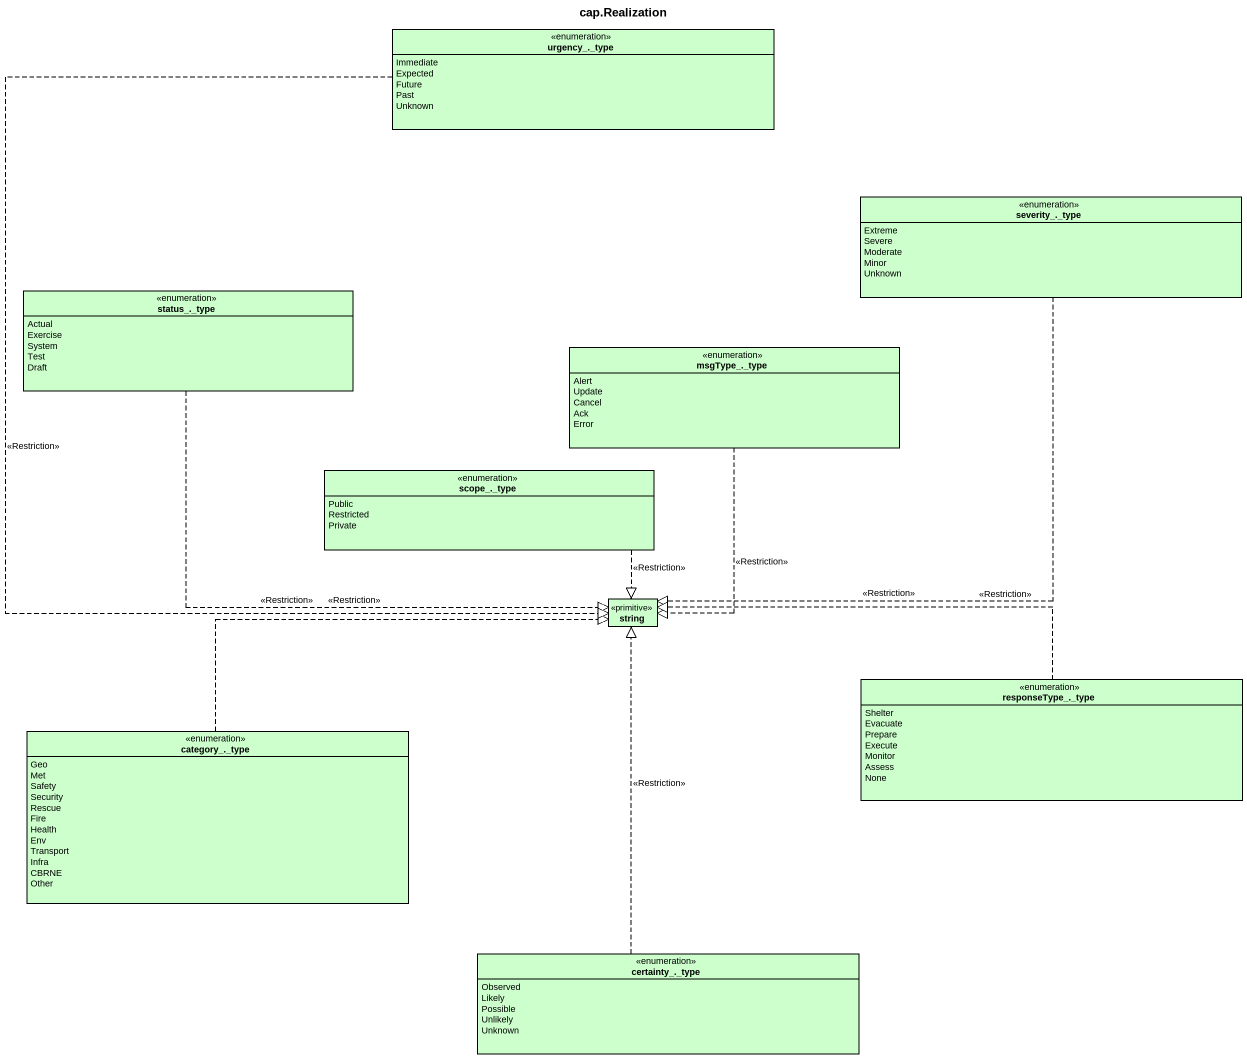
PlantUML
@startuml
title cap.Realization
hide circle
hide empty members
enum "urgency_._type" as urgency_type #CCFFCC {
  Immediate
  Expected
  Future
  Past
  Unknown
}
enum "severity_._type" as severity_type #CCFFCC {
  Extreme
  Severe
  Moderate
  Minor
  Unknown
}
enum "status_._type" as status_type #CCFFCC {
  Actual
  Exercise
  System
  Test
  Draft
}
enum "msgType_._type" as msgType_type #CCFFCC {
  Alert
  Update
  Cancel
  Ack
  Error
}
enum "scope_._type" as scope_type #CCFFCC {
  Public
  Restricted
  Private
}
class string <<primitive>> #CCFFCC
enum "responseType_._type" as responseType_type #CCFFCC {
  Shelter
  Evacuate
  Prepare
  Execute
  Monitor
  Assess
  None
}
enum "category_._type" as category_type #CCFFCC {
  Geo
  Met
  Safety
  Security
  Rescue
  Fire
  Health
  Env
  Transport
  Infra
  CBRNE
  Other
}
enum "certainty_._type" as certainty_type #CCFFCC {
  Observed
  Likely
  Possible
  Unlikely
  Unknown
}
urgency_type ..|> string : <<Restriction>>
severity_type ..|> string : <<Restriction>>
status_type ..|> string : <<Restriction>>
msgType_type ..|> string : <<Restriction>>
scope_type ..|> string : <<Restriction>>
responseType_type .left.|> string : <<Restriction>>
category_type .right.|> string : <<Restriction>>
certainty_type .up.|> string : <<Restriction>>
@enduml
